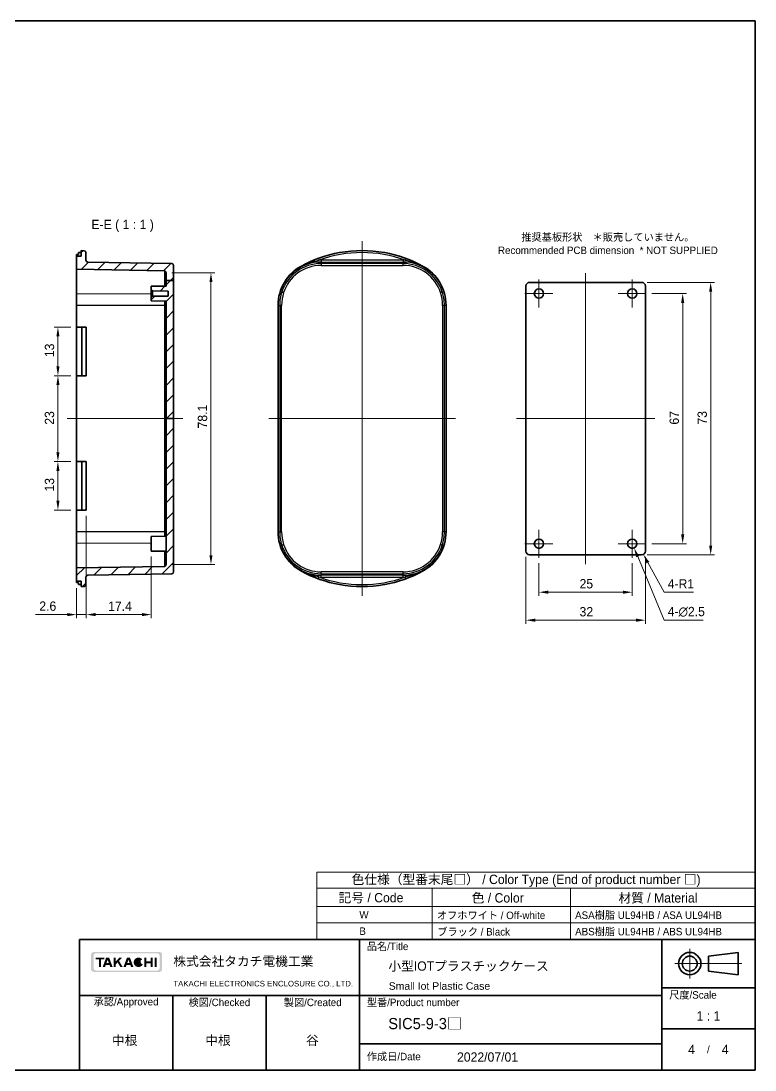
# Model space of a CAD drawing. Header units: millimetres. Extents: x -310 to 1154, y 4 to 285.
# Drawn here: x 957.3 to 1154, y 4.5 to 285.5 of the extents above; entities that cross this region are included whole.
import ezdxf

# ---------------------------------------------------------------- set-up
doc = ezdxf.new("R2010")
doc.units = ezdxf.units.MM
doc.layers.get('Defpoints').update_dxf_attribs({"lineweight": 25})
for name, color, linetype, lineweight in [('Border (ISO)', 7, 'Continuous', 35), ('Dimension (ISO)', 7, 'Continuous', 18), ('Symbol (ISO)', 7, 'Continuous', 18), ('Title (ISO)', 7, 'Continuous', 35), ('Visible (ISO)', 7, 'Continuous', 35), ('Visible Narrow (ISO)', 7, 'Continuous', 25)]:
    doc.layers.add(name, color=color, linetype=linetype, lineweight=lineweight)
for name, color, linetype, lineweight, true_color in [('Center Mark (ISO)', 7, 'Continuous', 18, 0x80ffff), ('Centerline (ISO)', 7, 'Continuous', 18, 0x80ffff), ('Hatch (ISO)', 1, 'Continuous', 18, 0xff0000)]:
    doc.layers.add(name, color=color, linetype=linetype, lineweight=lineweight, true_color=true_color)
doc.styles.add('Note Text (TK)', font='')
doc.styles.add('Note Text (TK2)', font='')
doc.styles.add('文字スタイル40', font='')
doc.styles.add('文字スタイル67', font='arial.ttf')
doc.styles.get('Note Text (TK)').set_extended_font_data('MS PGothic')
doc.styles.get('Note Text (TK2)').set_extended_font_data('MS PGothic')
doc.styles.get('文字スタイル40').set_extended_font_data('MS PGothic')
doc.dimstyles.new('Default - Method 1b (TK)', dxfattribs={"dimtxt": 2.5, "dimasz": 2.5, "dimexe": 1, "dimexo": 1.5, "dimgap": 1, "dimtad": 1, "dimtoh": 1, "dimrnd": 1e-08, "dimdsep": 46, "dimtxsty": 'Note Text (TK)', "dimcen": 0.09, "dimdle": 5, "dimclrd": 100, "dimclre": 100, "dimclrt": 7, "dimadec": 1, "dimazin": 1, "dimtfac": 1, "dimtmove": 0, "dimatfit": 3, "dimfxl": 0, "dimtolj": 1, "dimlwd": -1, "dimlwe": -1, "dimarcsym": 0})

# ---------------------------------------------------------------- blocks, each defined once
blk = doc.blocks.new('図面枠 tk図枠')
at = {"layer": 'Border (ISO)'}
for p, q in [((14.5, 289), (405.5, 289)), ((405.5, 289), (405.5, 8)), ((14.5, 8), (405.5, 8))]:
    blk.add_line(p, q, dxfattribs=at)
blk = doc.blocks.new('表題欄 tk表題欄')
at = {"layer": 'Hatch (ISO)'}
h = blk.add_hatch(color=256, dxfattribs=at)
edge = h.paths.add_edge_path(flags=0)
edge.add_arc((95.58, 236.3), 0.596, 270, 360)
edge.add_line((96.17, 236.3), (96.17, 239.71))
edge.add_arc((95.58, 239.71), 0.596, 0, 90)
edge.add_line((95.58, 240.31), (79.14, 240.31))
edge.add_arc((79.14, 239.71), 0.596, 90, 180)
edge.add_line((78.54, 239.71), (78.54, 236.3))
edge.add_arc((79.14, 236.3), 0.596, 180, 270)
edge.add_line((79.14, 235.7), (95.58, 235.7))
edge = h.paths.add_edge_path()
edge.add_line((77.84, 239.96), (77.84, 236.05))
edge.add_arc((78.54, 236.05), 0.702, 180, 270)
edge.add_line((78.54, 235.35), (96.17, 235.35))
edge.add_arc((96.17, 236.05), 0.702, 270, 360)
edge.add_line((96.87, 236.05), (96.87, 239.96))
edge.add_arc((96.17, 239.96), 0.702, 0, 90)
edge.add_line((96.17, 240.66), (78.54, 240.66))
edge.add_arc((78.54, 239.96), 0.702, 90, 180)
for points in [[(79.07, 239.15), (79.07, 238.66), (79.92, 238.66), (79.92, 236.66), (80.51, 236.66), (80.51, 238.66), (81.36, 238.66), (81.36, 239.15)], [(85.68, 236.66), (84.94, 237.89), (84.42, 237.32), (84.42, 236.66), (83.9, 236.66), (83.9, 239.15), (84.42, 239.15), (84.42, 238.1), (85.39, 239.15), (86.11, 239.15), (85.32, 238.3), (86.3, 236.66)], [(92.09, 239.15), (92.09, 236.66), (92.61, 236.66), (92.61, 237.66), (93.77, 237.66), (93.77, 236.66), (94.29, 236.66), (94.29, 239.15), (93.77, 239.15), (93.77, 238.15), (92.61, 238.15), (92.61, 239.15)], [(94.84, 239.15), (94.84, 236.66), (95.36, 236.66), (95.36, 239.15)]]:
    blk.add_hatch(color=256, dxfattribs=at).paths.add_polyline_path(points)
h = blk.add_hatch(color=256, dxfattribs=at)
h.paths.add_polyline_path([(82.59, 237.71), (81.95, 237.71), (82.27, 238.58)], flags=0)
h.paths.add_polyline_path([(82.78, 237.2), (81.76, 237.2), (81.57, 236.66), (80.95, 236.66), (81.86, 239.15), (82.68, 239.15), (83.59, 236.66), (82.98, 236.66)])
h = blk.add_hatch(color=256, dxfattribs=at)
h.paths.add_polyline_path([(87.53, 237.71), (88.16, 237.71), (87.85, 238.58)], flags=0)
h.paths.add_polyline_path([(87.14, 236.66), (87.34, 237.2), (88.35, 237.2), (88.55, 236.66), (89.17, 236.66), (88.25, 239.15), (87.44, 239.15), (86.52, 236.66)])
h = blk.add_hatch(color=256, dxfattribs=at)
edge = h.paths.add_edge_path()
edge.add_arc((90.52, 237.9), 1.27, 38.5505, 336.582)
edge.add_line((91.69, 237.4), (91.17, 237.62))
edge.add_ellipse((90.52, 237.9), major_axis=(0, -0.8), ratio=0.867347, start_angle=124.651, end_angle=429.4109, ccw=False)
edge.add_line((91.09, 238.36), (91.52, 238.7))
at = {"layer": 'Title (ISO)'}
for p, q in [((74.71, 244.05), (255.71, 244.05)), ((74.71, 209.05), (74.71, 244.05)), ((149.71, 244.05), (149.71, 209.05)), ((230.71, 244.05), (230.71, 209.05)), ((255.71, 244.05), (255.71, 209.05)), ((243.21, 239.55), (251.21, 240.55)), ((243.21, 239.55), (243.21, 235.55)), ((251.21, 234.55), (251.21, 240.55)), ((243.21, 235.55), (251.21, 234.55)), ((230.71, 231.05), (255.71, 231.05)), ((74.71, 229.05), (230.71, 229.05)), ((99.71, 229.05), (99.71, 209.05)), ((124.71, 229.05), (124.71, 209.05)), ((230.71, 220.05), (255.71, 220.05)), ((149.71, 216.05), (230.71, 216.05)), ((255.71, 209.05), (74.71, 209.05))]:
    blk.add_line(p, q, dxfattribs=at)
at = {"layer": 'Title (ISO)', "color": 4, "linetype": 'Continuous', "lineweight": 18, "true_color": 0x00ffff}
for p, q in [((238.21, 241.55), (238.21, 233.55)), ((252.21, 237.55), (234.21, 237.55))]:
    blk.add_line(p, q, dxfattribs=at)
at = {"layer": 'Title (ISO)'}
for radius in [3, 2]:
    blk.add_circle((238.21, 237.55), radius, dxfattribs=at)
at = {"layer": 'Title (ISO)', "color": 1, "true_color": 0xff0000, "char_height": 2, "line_spacing_factor": 1.5, "style": 'Note Text (TK)'}
for s, insert, attachment_point in [('\\fＭＳ Ｐゴシック|b0|i0;\\H2.0000;品名/Title', (151.71, 242.05), 4), ('\\fＭＳ Ｐゴシック|b0|i0;\\H2.0000;尺度/Scale', (232.71, 229.05), 4), ('\\fＭＳ Ｐゴシック|b0|i0;\\H2.0000;承認/Approved', (87.21, 227.05), 5), ('\\fＭＳ Ｐゴシック|b0|i0;\\H2.0000;検図/Checked', (112.21, 227.05), 5), ('\\fＭＳ Ｐゴシック|b0|i0;\\H2.0000;製図/Created', (137.21, 227.05), 5), ('\\fＭＳ Ｐゴシック|b0|i0;\\H2.0000;型番/Product number', (151.71, 227.05), 4), ('\\fＭＳ Ｐゴシック|b0|i0;\\H2.0000;作成日/Date', (151.71, 212.55), 4)]:
    blk.add_mtext(s, dxfattribs=dict(at, insert=insert, attachment_point=attachment_point))
at = {"layer": 'Title (ISO)', "color": 7, "line_spacing_factor": 1.5, "style": 'Note Text (TK)'}
for s, insert, char_height, attachment_point in [('株式会社タカチ電機工業', (99.87, 238.05), 2.5, 4), ('\\fArial|b0|i0;\\H1.4986;TAKACHI ELECTRONICS ENCLOSURE CO., LTD.', (99.87, 232.05), 1.4986, 4), ('\\fＭＳ Ｐゴシック|b0|i0;\\H2.0000;/', (243.21, 214.55), 2, 5)]:
    blk.add_mtext(s, dxfattribs=dict(at, insert=insert, char_height=char_height, attachment_point=attachment_point))
at = {"layer": 'Title (ISO)', "color": 7}
for tag, p, height, style in [('<品名>_001', (157.48, 235.65), 2.5, 'Note Text (TK)'), ('<Title>_001', (157.58, 230.55), 2, '文字スタイル67'), ('<尺度>_001', (240.06, 222.31), 2.5, 'Note Text (TK)'), ('<型番>_001', (157.45, 219.99), 3, '文字スタイル40'), ('<承認>_001', (83.43, 215.75), 2.5, 'Note Text (TK)'), ('<検図>_001', (108.43, 215.75), 2.5, 'Note Text (TK)'), ('<製図>_001', (135.42, 215.76), 2.5, 'Note Text (TK)'), ('作成日_001', (175.64, 211.28), 2.5, 'Note Text (TK)'), ('<ページ_No.>_001', (237.8, 213.3), 2.5, 'Note Text (TK)'), ('<総ページ数>_001', (246.79, 213.3), 2.5, 'Note Text (TK)')]:
    blk.add_attdef(tag, p, '', height=height, dxfattribs=dict(at, style=style))
blk = doc.blocks.new('テーブル4')
at = {"layer": 'Symbol (ISO)'}
for p, q in [((288.13, 60.98), (405.5, 60.98)), ((288.13, 60.98), (288.13, 56.7)), ((405.5, 60.98), (405.5, 56.7)), ((288.13, 56.7), (405.5, 56.7)), ((288.13, 56.7), (288.13, 51.8)), ((319, 56.7), (319, 51.8)), ((356.07, 56.7), (356.07, 51.8)), ((405.5, 56.7), (405.5, 51.8)), ((288.13, 51.8), (405.5, 51.8)), ((288.13, 51.8), (288.13, 43)), ((319, 51.8), (319, 43)), ((356.07, 51.8), (356.07, 43)), ((405.5, 51.8), (405.5, 43)), ((288.13, 47.4), (405.5, 47.4)), ((288.13, 43), (405.5, 43))]:
    blk.add_line(p, q, dxfattribs=at)
at = {"layer": 'Symbol (ISO)', "color": 7, "attachment_point": 7}
for s, insert, char_height, style in [('色仕様（型番末尾□） / Color Type (End of product number □)', (297.42, 57.06), 2.5, 'Note Text (TK)'), ('記号 / Code', (293.93, 52.63), 2.5, 'Note Text (TK)'), ('色 / Color', (329.59, 52.63), 2.5, 'Note Text (TK)'), ('材質 / Material', (368.9, 52.58), 2.5, 'Note Text (TK)'), ('              W', (289.33, 48.59), 2, 'Note Text (TK2)'), ('ASA樹脂 UL94HB / ASA UL94HB', (357.31, 48.25), 2, 'Note Text (TK2)'), ('オフホワイト / Off-white', (320.28, 48.33), 2, 'Note Text (TK2)'), ('              B', (289.33, 44.2), 2, 'Note Text (TK2)'), ('ブラック / Black', (320.37, 43.81), 2, 'Note Text (TK2)'), ('ABS樹脂 UL94HB / ABS UL94HB', (357.31, 43.85), 2, 'Note Text (TK2)')]:
    blk.add_mtext(s, dxfattribs=dict(at, insert=insert, char_height=char_height, style=style))
blk = doc.blocks.new('*D49')
at = {"layer": 'Defpoints', "color": 0, "transparency": 16777216}
for p in [(996.24, 218.03), (996.24, 139.87), (1008.24, 139.87)]:
    blk.add_point(p, dxfattribs=at)
at = {"layer": 'Dimension (ISO)', "color": 100, "transparency": 16777216}
for p, q in [((997.74, 218.03), (1009.24, 218.03)), ((1008.24, 215.53), (1008.24, 142.37)), ((997.74, 139.87), (1009.24, 139.87))]:
    blk.add_line(p, q, dxfattribs=at)
for points in [[(1007.83, 215.53), (1008.66, 215.53), (1008.24, 218.03)], [(1007.83, 142.37), (1008.66, 142.37), (1008.24, 139.87)]]:
    blk.add_solid(points, dxfattribs=at)
at = {"layer": 'Dimension (ISO)', "color": 7, "transparency": 16777216, "insert": (1005.99, 176.31), "char_height": 2.5, "attachment_point": 4, "rotation": 90, "style": 'Note Text (TK)'}
blk.add_mtext('\\A1;78.1', dxfattribs=at)
blk = doc.blocks.new('*D50')
at = {"layer": 'Defpoints', "color": 0, "transparency": 16777216}
for p in [(974.84, 154.45), (992.24, 143.48), (974.84, 126.45)]:
    blk.add_point(p, dxfattribs=at)
at = {"layer": 'Dimension (ISO)', "color": 100, "transparency": 16777216}
for p, q in [((974.84, 152.95), (974.84, 125.45)), ((992.24, 141.98), (992.24, 125.45)), ((989.74, 126.45), (977.34, 126.45))]:
    blk.add_line(p, q, dxfattribs=at)
for points in [[(977.34, 126.87), (977.34, 126.03), (974.84, 126.45)], [(989.74, 126.87), (989.74, 126.03), (992.24, 126.45)]]:
    blk.add_solid(points, dxfattribs=at)
at = {"layer": 'Dimension (ISO)', "color": 7, "transparency": 16777216, "insert": (980.69, 128.7), "char_height": 2.5, "attachment_point": 4, "style": 'Note Text (TK)'}
blk.add_mtext('\\A1;17.4', dxfattribs=at)
blk = doc.blocks.new('*D51')
at = {"layer": 'Defpoints', "color": 0, "transparency": 16777216}
for p in [(974.84, 154.45), (972.24, 135.01), (972.24, 126.45)]:
    blk.add_point(p, dxfattribs=at)
at = {"layer": 'Dimension (ISO)', "color": 100, "transparency": 16777216}
for p, q in [((974.84, 152.95), (974.84, 125.45)), ((972.24, 133.51), (972.24, 125.45)), ((969.74, 126.45), (961.25, 126.45)), ((974.84, 126.45), (972.24, 126.45)), ((977.34, 126.45), (979.84, 126.45))]:
    blk.add_line(p, q, dxfattribs=at)
for points in [[(969.74, 126.87), (969.74, 126.03), (972.24, 126.45)], [(977.34, 126.87), (977.34, 126.03), (974.84, 126.45)]]:
    blk.add_solid(points, dxfattribs=at)
at = {"layer": 'Dimension (ISO)', "color": 7, "transparency": 16777216, "insert": (962.25, 128.7), "char_height": 2.5, "attachment_point": 4, "style": 'Note Text (TK)'}
blk.add_mtext('\\A1;2.6', dxfattribs=at)
blk = doc.blocks.new('*D52')
at = {"layer": 'Defpoints', "color": 0, "transparency": 16777216}
for p in [(972.24, 190.45), (967.24, 167.45), (972.24, 167.45)]:
    blk.add_point(p, dxfattribs=at)
at = {"layer": 'Dimension (ISO)', "color": 100, "transparency": 16777216}
for p, q in [((970.74, 190.45), (966.24, 190.45)), ((967.24, 187.95), (967.24, 169.95)), ((970.74, 167.45), (966.24, 167.45))]:
    blk.add_line(p, q, dxfattribs=at)
for points in [[(966.83, 187.95), (967.66, 187.95), (967.24, 190.45)], [(966.83, 169.95), (967.66, 169.95), (967.24, 167.45)]]:
    blk.add_solid(points, dxfattribs=at)
at = {"layer": 'Dimension (ISO)', "color": 7, "transparency": 16777216, "insert": (964.99, 177.31), "char_height": 2.5, "attachment_point": 4, "rotation": 90, "style": 'Note Text (TK)'}
blk.add_mtext('\\A1;23', dxfattribs=at)
blk = doc.blocks.new('*D53')
at = {"layer": 'Defpoints', "color": 0, "transparency": 16777216}
for p in [(967.24, 167.45), (972.24, 167.45), (972.24, 154.45)]:
    blk.add_point(p, dxfattribs=at)
at = {"layer": 'Dimension (ISO)', "color": 100, "transparency": 16777216}
for p, q in [((970.74, 167.45), (966.24, 167.45)), ((967.24, 156.95), (967.24, 164.95)), ((970.74, 154.45), (966.24, 154.45))]:
    blk.add_line(p, q, dxfattribs=at)
for points in [[(966.83, 164.95), (967.66, 164.95), (967.24, 167.45)], [(966.83, 156.95), (967.66, 156.95), (967.24, 154.45)]]:
    blk.add_solid(points, dxfattribs=at)
at = {"layer": 'Dimension (ISO)', "color": 7, "transparency": 16777216, "insert": (964.99, 159.41), "char_height": 2.5, "attachment_point": 4, "rotation": 90, "style": 'Note Text (TK)'}
blk.add_mtext('\\A1;13', dxfattribs=at)
blk = doc.blocks.new('*D54')
at = {"layer": 'Defpoints', "color": 0, "transparency": 16777216}
for p in [(967.24, 203.45), (972.24, 203.45), (972.24, 190.45)]:
    blk.add_point(p, dxfattribs=at)
at = {"layer": 'Dimension (ISO)', "color": 100, "transparency": 16777216}
for p, q in [((970.74, 203.45), (966.24, 203.45)), ((967.24, 192.95), (967.24, 200.95)), ((970.74, 190.45), (966.24, 190.45))]:
    blk.add_line(p, q, dxfattribs=at)
for points in [[(966.83, 200.95), (967.66, 200.95), (967.24, 203.45)], [(966.83, 192.95), (967.66, 192.95), (967.24, 190.45)]]:
    blk.add_solid(points, dxfattribs=at)
at = {"layer": 'Dimension (ISO)', "color": 7, "transparency": 16777216, "insert": (964.99, 195.41), "char_height": 2.5, "attachment_point": 4, "rotation": 90, "style": 'Note Text (TK)'}
blk.add_mtext('\\A1;13', dxfattribs=at)
blk = doc.blocks.new('*D55')
at = {"layer": 'Defpoints', "color": 0, "transparency": 16777216}
for p in [(1124.87, 212.45), (1124.87, 145.45), (1134.62, 145.45)]:
    blk.add_point(p, dxfattribs=at)
at = {"layer": 'Dimension (ISO)', "color": 100, "transparency": 16777216}
for p, q in [((1126.37, 212.45), (1135.62, 212.45)), ((1134.62, 209.95), (1134.62, 147.95)), ((1126.37, 145.45), (1135.62, 145.45))]:
    blk.add_line(p, q, dxfattribs=at)
for points in [[(1134.2, 209.95), (1135.04, 209.95), (1134.62, 212.45)], [(1134.2, 147.95), (1135.04, 147.95), (1134.62, 145.45)]]:
    blk.add_solid(points, dxfattribs=at)
at = {"layer": 'Dimension (ISO)', "color": 7, "transparency": 16777216, "insert": (1132.37, 177.34), "char_height": 2.5, "attachment_point": 4, "rotation": 90, "style": 'Note Text (TK)'}
blk.add_mtext('\\A1;67', dxfattribs=at)
blk = doc.blocks.new('*D56')
at = {"layer": 'Defpoints', "color": 0, "transparency": 16777216}
for p in [(1123.62, 215.45), (1123.62, 142.45), (1142.12, 142.45)]:
    blk.add_point(p, dxfattribs=at)
at = {"layer": 'Dimension (ISO)', "color": 100, "transparency": 16777216}
for p, q in [((1125.12, 215.45), (1143.12, 215.45)), ((1142.12, 212.95), (1142.12, 144.95)), ((1125.12, 142.45), (1143.12, 142.45))]:
    blk.add_line(p, q, dxfattribs=at)
for points in [[(1141.7, 212.95), (1142.54, 212.95), (1142.12, 215.45)], [(1141.7, 144.95), (1142.54, 144.95), (1142.12, 142.45)]]:
    blk.add_solid(points, dxfattribs=at)
at = {"layer": 'Dimension (ISO)', "color": 7, "transparency": 16777216, "insert": (1139.87, 177.34), "char_height": 2.5, "attachment_point": 4, "rotation": 90, "style": 'Note Text (TK)'}
blk.add_mtext('\\A1;73', dxfattribs=at)
blk = doc.blocks.new('*D57')
at = {"layer": 'Defpoints', "color": 0, "transparency": 16777216}
for p in [(1096.12, 141.7), (1121.12, 141.7), (1096.12, 132.45)]:
    blk.add_point(p, dxfattribs=at)
at = {"layer": 'Dimension (ISO)', "color": 100, "transparency": 16777216}
for p, q in [((1096.12, 140.2), (1096.12, 131.45)), ((1121.12, 140.2), (1121.12, 131.45)), ((1118.62, 132.45), (1098.62, 132.45))]:
    blk.add_line(p, q, dxfattribs=at)
for points in [[(1098.62, 132.87), (1098.62, 132.03), (1096.12, 132.45)], [(1118.62, 132.87), (1118.62, 132.03), (1121.12, 132.45)]]:
    blk.add_solid(points, dxfattribs=at)
at = {"layer": 'Dimension (ISO)', "color": 7, "transparency": 16777216, "insert": (1106.99, 134.7), "char_height": 2.5, "attachment_point": 4, "style": 'Note Text (TK)'}
blk.add_mtext('\\A1;25', dxfattribs=at)
blk = doc.blocks.new('*D58')
at = {"layer": 'Defpoints', "color": 0, "transparency": 16777216}
for p in [(1092.62, 143.45), (1124.62, 143.45), (1092.62, 124.95)]:
    blk.add_point(p, dxfattribs=at)
at = {"layer": 'Dimension (ISO)', "color": 100, "transparency": 16777216}
for p, q in [((1092.62, 141.95), (1092.62, 123.95)), ((1124.62, 141.95), (1124.62, 123.95)), ((1122.12, 124.95), (1095.12, 124.95))]:
    blk.add_line(p, q, dxfattribs=at)
for points in [[(1095.12, 125.37), (1095.12, 124.53), (1092.62, 124.95)], [(1122.12, 125.37), (1122.12, 124.53), (1124.62, 124.95)]]:
    blk.add_solid(points, dxfattribs=at)
at = {"layer": 'Dimension (ISO)', "color": 7, "transparency": 16777216, "insert": (1106.99, 127.2), "char_height": 2.5, "attachment_point": 4, "style": 'Note Text (TK)'}
blk.add_mtext('\\A1;32', dxfattribs=at)
blk = doc.blocks.new('*D59')
at = {"layer": 'Defpoints', "color": 0, "transparency": 16777216}
for p in [(1123.62, 143.45), (1124.1, 142.57)]:
    blk.add_point(p, dxfattribs=at)
at = {"layer": 'Dimension (ISO)', "color": 100, "transparency": 16777216}
for p, q in [((1129.62, 132.45), (1125.3, 140.38)), ((1137.5, 132.45), (1129.62, 132.45))]:
    blk.add_line(p, q, dxfattribs=at)
blk.add_solid([(1125.66, 140.58), (1124.93, 140.18), (1124.1, 142.57)], dxfattribs=at)
at = {"layer": 'Dimension (ISO)', "color": 7, "transparency": 16777216, "insert": (1130.62, 134.69), "char_height": 2.5, "attachment_point": 4, "style": 'Note Text (TK)'}
blk.add_mtext('\\A1;\\fＭＳ Ｐゴシック|b0|i0;\\H2.4873;4-R1', dxfattribs=at)
blk = doc.blocks.new('*D60')
at = {"layer": 'Defpoints', "color": 0, "transparency": 16777216}
for p in [(1120.64, 146.6), (1121.6, 144.29)]:
    blk.add_point(p, dxfattribs=at)
at = {"layer": 'Dimension (ISO)', "color": 100, "transparency": 16777216}
for p, q in [((1121.03, 145.45), (1121.21, 145.45)), ((1121.12, 145.36), (1121.12, 145.54)), ((1129.62, 124.95), (1122.56, 141.98)), ((1140.09, 124.95), (1129.62, 124.95))]:
    blk.add_line(p, q, dxfattribs=at)
blk.add_solid([(1122.94, 142.14), (1122.17, 141.82), (1121.6, 144.29)], dxfattribs=at)
at = {"layer": 'Dimension (ISO)', "color": 7, "transparency": 16777216, "insert": (1130.62, 127.19), "char_height": 2.5, "attachment_point": 4, "style": 'Note Text (TK)'}
blk.add_mtext('\\A1;\\fＭＳ Ｐゴシック|b0|i0;\\H2.4873;4-∅2.5', dxfattribs=at)

msp = doc.modelspace()

# ---------------------------------------------------------------- hatches: boundary and pattern name
at = {"layer": 'Hatch (ISO)'}
h = msp.add_hatch(dxfattribs=at)
h.set_pattern_fill('ANSI31', color=256, style=0)
h.set_pattern_definition([(45, (-309.6677, 4.4594), (-2.245064, 2.245064), [])])
edge = h.paths.add_edge_path()
edge.add_line((996.2437, 215.9844), (998.2437, 215.9844))
edge.add_line((998.2437, 215.9844), (998.2437, 219.992))
edge.add_ellipse((997.7437, 219.992), major_axis=(0.5, 0), ratio=1, start_angle=0, end_angle=89)
edge.add_line((997.7524, 220.4919), (975.2349, 220.8849))
edge.add_ellipse((975.2437, 221.3849), major_axis=(-0.0087, -0.4999), ratio=1, start_angle=271, end_angle=360, ccw=False)
edge.add_line((974.7437, 221.3849), (974.7437, 223.4222))
edge.add_ellipse((974.2437, 223.4222), major_axis=(0.5, 0), ratio=1, start_angle=0, end_angle=89)
edge.add_line((974.2524, 223.9221), (973.4937, 223.9353))
edge.add_line((973.4937, 223.9353), (973.4937, 222.4484))
edge.add_line((973.4937, 222.4484), (972.2437, 222.4484))
edge.add_line((972.2437, 222.4484), (972.2437, 218.9372))
edge.add_line((972.2437, 218.9372), (995.7524, 218.5268))
edge.add_ellipse((995.7437, 218.0269), major_axis=(0.0087, 0.4999), ratio=1, start_angle=271, end_angle=360, ccw=False)
edge.add_line((996.2437, 218.0269), (996.2437, 215.9844))
h.paths.add_polyline_path([(996.2437, 178.9484), (998.2437, 178.9484), (998.2437, 215.9844), (996.2437, 215.9844), (996.2437, 214.4484), (992.2437, 214.4135), (992.2437, 213.4484), (992.5437, 213.1458), (996.7437, 213.1091), (996.7437, 211.7877), (992.5437, 211.751), (992.2437, 211.4484), (992.2437, 210.4833), (996.2437, 210.4484)])
edge = h.paths.add_edge_path()
edge.add_line((996.2437, 178.9484), (996.2437, 139.8699))
edge.add_ellipse((995.7437, 139.8699), major_axis=(0.5, 0), ratio=1, start_angle=271, end_angle=360, ccw=False)
edge.add_line((995.7524, 139.37), (972.2437, 138.9597))
edge.add_line((972.2437, 138.9597), (972.2437, 135.4484))
edge.add_line((972.2437, 135.4484), (973.4937, 135.4484))
edge.add_line((973.4937, 135.4484), (973.4937, 133.9615))
edge.add_line((973.4937, 133.9615), (974.2524, 133.9748))
edge.add_ellipse((974.2437, 134.4747), major_axis=(0.0087, -0.4999), ratio=1, start_angle=0, end_angle=89)
edge.add_line((974.7437, 134.4747), (974.7437, 136.512))
edge.add_ellipse((975.2437, 136.512), major_axis=(-0.5, 0), ratio=1, start_angle=271, end_angle=360, ccw=False)
edge.add_line((975.2349, 137.0119), (997.7524, 137.4049))
edge.add_ellipse((997.7437, 137.9049), major_axis=(0.0087, -0.4999), ratio=1, start_angle=0, end_angle=89)
edge.add_line((998.2437, 137.9049), (998.2437, 178.9484))
edge.add_line((998.2437, 178.9484), (996.2437, 178.9484))

# ---------------------------------------------------------------- linework, layer by layer
at = {"layer": 'Center Mark (ISO)', "linetype": 'Continuous'}
for p, q in [((1096.1194, 216.1984), (1096.1194, 208.6984)), ((1121.1194, 216.1984), (1121.1194, 208.6984)), ((1099.8694, 212.4484), (1092.3694, 212.4484)), ((1124.8694, 212.4484), (1117.3694, 212.4484)), ((1096.1194, 149.1984), (1096.1194, 141.6984)), ((1121.1194, 149.1984), (1121.1194, 141.6984)), ((1099.8694, 145.4484), (1092.3694, 145.4484)), ((1124.8694, 145.4484), (1117.3694, 145.4484))]:
    msp.add_line(p, q, dxfattribs=at)
at = {"layer": 'Centerline (ISO)', "linetype": 'Continuous'}
for p, q in [((1048.7169, 226.4484), (1048.7169, 131.4484)), ((1108.6194, 217.9484), (1108.6194, 139.9484)), ((969.7437, 178.9484), (1000.7437, 178.9484)), ((1023.7169, 178.9484), (1073.7169, 178.9484)), ((1090.1194, 178.9484), (1127.1194, 178.9484))]:
    msp.add_line(p, q, dxfattribs=at)
at = {"layer": 'Visible (ISO)'}
for p, q in [((972.2437, 222.4484), (972.2437, 222.8866)), ((973.4937, 222.4484), (972.2437, 222.4484)), ((972.2437, 222.4484), (972.2437, 218.9372)), ((972.7437, 222.8947), (972.7437, 223.403)), ((974.2524, 223.9221), (973.4937, 223.9353)), ((973.4937, 223.9353), (973.4937, 222.4484)), ((974.7437, 221.3849), (974.7437, 223.4222)), ((997.7524, 220.4919), (975.2349, 220.8849)), ((998.2437, 215.9844), (998.2437, 219.992)), ((972.2437, 218.9372), (995.7524, 218.5268)), ((972.2437, 212.3794), (972.2437, 218.9372)), ((996.2437, 218.0269), (996.2437, 215.9844)), ((996.2437, 214.4484), (992.2437, 214.4135)), ((992.2437, 214.4135), (992.2437, 213.4484)), ((996.2437, 215.9844), (998.2437, 215.9844)), ((996.2437, 215.9844), (996.2437, 214.4484)), ((998.2437, 178.9484), (998.2437, 215.9844)), ((1092.6194, 214.4484), (1092.6194, 143.4484)), ((1123.6194, 215.4484), (1093.6194, 215.4484)), ((1124.6194, 143.4484), (1124.6194, 214.4484)), ((972.2437, 209.281), (972.2437, 212.3794)), ((992.2437, 213.4484), (992.5437, 213.1458)), ((992.2437, 213.4484), (992.2437, 211.4484)), ((992.5437, 211.751), (992.2437, 211.4484)), ((992.2437, 211.4484), (992.2437, 210.4833)), ((992.5437, 213.1458), (996.7437, 213.1091)), ((992.5437, 211.751), (992.5437, 213.1458)), ((996.7437, 211.7877), (992.5437, 211.751)), ((996.7437, 213.1091), (996.7437, 211.7877)), ((972.2437, 203.4484), (972.2437, 209.281)), ((992.2437, 210.4833), (996.2437, 210.4484)), ((996.2437, 210.4484), (996.2437, 178.9484)), ((1026.2169, 209.281), (1026.2169, 148.6158)), ((1071.2169, 148.6158), (1071.2169, 209.281)), ((972.2437, 190.4484), (972.2437, 203.4484)), ((972.2437, 203.4484), (973.6485, 203.4484)), ((973.6485, 203.4484), (974.8412, 203.4484)), ((973.6485, 203.4484), (973.6485, 190.4484)), ((974.8412, 203.4484), (974.8412, 190.4484)), ((972.2437, 167.4484), (972.2437, 190.4484)), ((973.6485, 190.4484), (972.2437, 190.4484)), ((974.8412, 190.4484), (973.6485, 190.4484)), ((996.2437, 178.9484), (996.2437, 139.8699)), ((996.2437, 178.9484), (998.2437, 178.9484)), ((998.2437, 137.9049), (998.2437, 178.9484)), ((972.2437, 154.4484), (972.2437, 167.4484)), ((972.2437, 167.4484), (973.6485, 167.4484)), ((973.6485, 167.4484), (974.8412, 167.4484)), ((973.6485, 167.4484), (973.6485, 154.4484)), ((974.8412, 167.4484), (974.8412, 154.4484)), ((972.2437, 148.6158), (972.2437, 154.4484)), ((973.6485, 154.4484), (972.2437, 154.4484)), ((974.8412, 154.4484), (973.6485, 154.4484)), ((972.2437, 145.5174), (972.2437, 148.6158)), ((992.2437, 147.4135), (996.2437, 147.4484)), ((992.2437, 143.4833), (992.2437, 147.4135)), ((972.2437, 138.9597), (972.2437, 145.5174)), ((992.2437, 143.4833), (996.2437, 143.4484)), ((1093.6194, 142.4484), (1123.6194, 142.4484)), ((995.7524, 139.37), (972.2437, 138.9597)), ((972.2437, 138.9597), (972.2437, 135.4484)), ((972.2437, 135.4484), (973.4937, 135.4484)), ((972.2437, 135.0102), (972.2437, 135.4484)), ((972.7437, 134.4938), (972.7437, 135.0021)), ((973.4937, 135.4484), (973.4937, 133.9615)), ((974.7437, 134.4747), (974.7437, 136.512)), ((975.2349, 137.0119), (997.7524, 137.4049)), ((973.4937, 133.9615), (974.2524, 133.9748))]:
    msp.add_line(p, q, dxfattribs=at)
for centre in [(1096.1194, 212.4484), (1121.1194, 212.4484), (1096.1194, 145.4484), (1121.1194, 145.4484)]:
    msp.add_circle(centre, 1.25, dxfattribs=at)
for centre, radius, start, end in [((974.2437, 223.4222), 0.5, 0, 89), ((1048.7169, 189.9484), 34, 100.276606, 118.507431), ((1048.7169, 189.9484), 33.9869, 79.831795, 100.168205), ((1048.7169, 189.9484), 34, 61.492569, 79.723394), ((975.2437, 221.3849), 0.5, 180, 269), ((997.7437, 219.992), 0.5, 0, 89), ((1038.2169, 209.281), 12, 118.507431, 180), ((1059.2169, 209.281), 12, 0, 61.492569), ((995.7437, 218.0269), 0.5, 0, 89), ((1093.6194, 214.4484), 1, 90, 180), ((1123.6194, 214.4484), 1, 0, 90), ((1038.2169, 148.6158), 12, 180, 241.492569), ((1059.2169, 148.6158), 12, 298.507431, 0), ((1093.6194, 143.4484), 1, 180, 270), ((1123.6194, 143.4484), 1, 270, 0), ((995.7437, 139.8699), 0.5, 271, 0), ((997.7437, 137.9049), 0.5, 271, 0), ((1048.7169, 167.9484), 34, 241.492569, 259.723394), ((1048.7169, 167.9484), 34, 280.276606, 298.507431), ((975.2437, 136.512), 0.5, 91, 180), ((974.2437, 134.4747), 0.5, 271, 0), ((1048.7169, 167.9484), 33.9869, 259.831795, 280.168205)]:
    msp.add_arc(centre, radius, start, end, dxfattribs=at)
for centre, major_axis, ratio, start_param, end_param in [((1042.074, 189.9484), (-382.9068, 0), 0.08748866, 4.89445637, 4.89578428), ((964.199, 189.9484), (390.3265, 0), 0.08572973, 1.54698162, 1.54890359), ((1041.9038, 189.9484), (-34.1491, 0), 0.97989532, 4.68857427, 4.69049624), ((1055.5301, 189.9484), (-34.1491, 0), 0.97989532, 4.73428172, 4.73620369), ((1042.074, 167.9484), (382.9068, 0), 0.08748866, 4.52899368, 4.53032159), ((964.199, 167.9484), (-390.3265, 0), 0.08572973, 1.59268906, 1.59461103), ((1041.9038, 167.9484), (34.1491, 0), 0.97989532, 4.73428172, 4.73620369), ((1055.5301, 167.9484), (34.1491, 0), 0.97989532, 4.68857427, 4.69049624)]:
    msp.add_ellipse(centre, major_axis=major_axis, ratio=ratio, start_param=start_param, end_param=end_param, dxfattribs=at)
at = {"layer": 'Visible Narrow (ISO)'}
for p, q in [((1032.4897, 219.8261), (1032.5061, 219.7958)), ((1037.0107, 221.8416), (1037.183, 221.3723)), ((1059.7025, 221.3849), (1037.7313, 221.3849)), ((1037.7313, 221.3849), (1037.7313, 220.8849)), ((1037.7313, 220.8849), (1059.7025, 220.8849)), ((1037.7313, 220.4919), (1037.7313, 220.8849)), ((1037.7313, 220.4919), (1037.7313, 219.992)), ((1059.7025, 220.4919), (1037.7313, 220.4919)), ((1037.7313, 219.992), (1059.7025, 219.992)), ((1059.7025, 221.3849), (1059.7025, 220.8849)), ((1059.7025, 220.4919), (1059.7025, 220.8849)), ((1059.7025, 219.992), (1059.7025, 220.4919)), ((1060.4232, 221.8416), (1060.2509, 221.3723)), ((1064.9442, 219.8261), (1064.9278, 219.7958)), ((995.7524, 218.5268), (995.7524, 214.4441)), ((992.2437, 212.2713), (972.2437, 212.3794)), ((1026.8478, 212.9824), (1027.2215, 212.8607)), ((1027.2215, 212.8607), (1027.6969, 212.7059)), ((1070.2124, 212.8607), (1069.737, 212.7059)), ((1070.2124, 212.8607), (1070.5861, 212.9824)), ((995.7524, 209.281), (972.2437, 209.281)), ((995.7524, 210.4527), (995.7524, 209.281)), ((995.7524, 209.281), (996.2437, 209.281)), ((995.7524, 209.281), (995.7524, 148.6158)), ((1026.2169, 209.281), (1026.6535, 209.281)), ((1026.6535, 209.281), (1027.1534, 209.281)), ((1026.6535, 209.281), (1026.6535, 148.6158)), ((1027.1534, 148.6158), (1027.1534, 209.281)), ((1070.7804, 209.281), (1070.2805, 209.281)), ((1070.2805, 209.281), (1070.2805, 148.6158)), ((1071.2169, 209.281), (1070.7804, 209.281)), ((1070.7804, 148.6158), (1070.7804, 209.281)), ((995.7524, 148.6158), (972.2437, 148.6158)), ((996.2437, 148.6158), (995.7524, 148.6158)), ((995.7524, 148.6158), (995.7524, 147.4441)), ((1026.2169, 148.6158), (1026.6535, 148.6158)), ((1026.6535, 148.6158), (1027.1534, 148.6158)), ((1070.7804, 148.6158), (1070.2805, 148.6158)), ((1071.2169, 148.6158), (1070.7804, 148.6158)), ((992.2437, 145.6255), (972.2437, 145.5174)), ((995.7524, 143.4527), (995.7524, 139.37)), ((1027.2215, 145.0361), (1026.8478, 144.9145)), ((1027.2215, 145.0361), (1027.6969, 145.1909)), ((1070.2124, 145.0361), (1069.737, 145.1909)), ((1070.5861, 144.9145), (1070.2124, 145.0361)), ((1032.5061, 138.101), (1032.4897, 138.0707)), ((1037.7313, 137.4049), (1037.7313, 137.9049)), ((1059.7025, 137.9049), (1037.7313, 137.9049)), ((1059.7025, 137.4049), (1059.7025, 137.9049)), ((1064.9442, 138.0707), (1064.9278, 138.101)), ((1037.0107, 136.0553), (1037.183, 136.5246)), ((1037.7313, 137.4049), (1059.7025, 137.4049)), ((1037.7313, 137.4049), (1037.7313, 137.0119)), ((1037.7313, 136.512), (1037.7313, 137.0119)), ((1059.7025, 137.0119), (1037.7313, 137.0119)), ((1037.7313, 136.512), (1059.7025, 136.512)), ((1059.7025, 137.4049), (1059.7025, 137.0119)), ((1059.7025, 136.512), (1059.7025, 137.0119)), ((1060.4232, 136.0553), (1060.2509, 136.5246))]:
    msp.add_line(p, q, dxfattribs=at)
for centre, radius, start, end in [((1048.7169, 189.9484), 33.9737, 69.8446, 110.1554), ((1048.7169, 189.9484), 33.4737, 69.8446, 110.1554), ((1037.7313, 209.4391), 11.4458, 90, 161.966859), ((1037.7313, 209.4391), 11.0528, 90, 161.966859), ((1037.7313, 209.4391), 10.5529, 90, 161.966859), ((1037.7313, 209.4391), 11.9457, 90, 92.631028), ((1059.7025, 209.4391), 11.9457, 87.368972, 90), ((1059.7025, 209.4391), 11.4458, 18.033141, 90), ((1059.7025, 209.4391), 11.0528, 18.033141, 90), ((1059.7025, 209.4391), 10.5529, 18.033141, 90), ((1038.2169, 209.281), 11.5635, 161.966859, 180), ((1038.2169, 209.281), 11.0635, 161.966859, 180), ((1059.2169, 209.281), 11.0635, 0, 18.033141), ((1059.2169, 209.281), 11.5635, 0, 18.033141), ((1038.2169, 148.6158), 11.5635, 180, 198.033141), ((1038.2169, 148.6158), 11.0635, 180, 198.033141), ((1059.2169, 148.6158), 11.0635, 341.966859, 0), ((1059.2169, 148.6158), 11.5635, 341.966859, 0), ((1037.7313, 148.4577), 11.4458, 198.033141, 270), ((1037.7313, 148.4577), 11.0528, 198.033141, 270), ((1037.7313, 148.4577), 10.5529, 198.033141, 270), ((1059.7025, 148.4577), 10.5529, 270, 341.966859), ((1059.7025, 148.4577), 11.0528, 270, 341.966859), ((1059.7025, 148.4577), 11.4458, 270, 341.966859), ((1048.7169, 167.9484), 33.9737, 249.8446, 290.1554), ((1048.7169, 167.9484), 33.4737, 249.8446, 290.1554), ((1037.7313, 148.4577), 11.9457, 267.368972, 270), ((1059.7025, 148.4577), 11.9457, 270, 272.631028)]:
    msp.add_arc(centre, radius, start, end, dxfattribs=at)
for centre, major_axis, start_param, end_param in [((1032.7447, 219.3565), (-0.239, 0.4392), 5.71861191, 6.2657089), ((1064.6892, 219.3565), (0.239, 0.4392), 0.01747641, 0.5645734), ((1032.7447, 138.5403), (-0.239, -0.4392), 0.01747641, 0.5645734), ((1064.6892, 138.5403), (0.239, -0.4392), 5.71861191, 6.2657089)]:
    msp.add_ellipse(centre, major_axis=major_axis, ratio=0.05141094, start_param=start_param, end_param=end_param, dxfattribs=at)
for points, knots in [([(1032.5061, 219.7958), (1031.8456, 219.4364), (1031.2135, 219.0109), (1030.0416, 218.0473), (1029.5022, 217.5095), (1029.0221, 216.9313), (1028.5419, 216.353), (1028.1126, 215.724), (1027.3813, 214.3957), (1027.0796, 213.6972), (1026.8478, 212.9824)], [0, 0, 0, 0, 0.216448841, 0.216448841, 0.432897682, 0.432897682, 0.432897682, 0.649346524, 0.649346524, 0.865795365, 0.865795365, 0.865795365, 0.865795365]), ([(1026.8478, 212.9824), (1027.0805, 213.6984), (1027.3848, 214.3976), (1028.1238, 215.7239), (1028.5583, 216.3503), (1029.0438, 216.9239), (1029.5293, 217.4975), (1030.0744, 218.0284), (1031.2561, 218.9737), (1031.8922, 219.3878), (1032.5549, 219.7341)], [-0.865795365, -0.865795365, -0.865795365, -0.865795365, -0.649346524, -0.649346524, -0.432897682, -0.432897682, -0.432897682, -0.216448841, -0.216448841, 0, 0, 0, 0]), ([(1037.0107, 221.8416), (1036.2318, 221.5557), (1035.4662, 221.2406), (1033.9686, 220.5593), (1033.2339, 220.1919), (1032.5061, 219.7958)], [0, 0, 0, 0, 0.24525802, 0.24525802, 0.490516039, 0.490516039, 0.490516039, 0.490516039]), ([(1032.5549, 219.7341), (1033.3057, 220.1265), (1034.0753, 220.4577), (1035.6262, 221.0008), (1036.4099, 221.2135), (1037.183, 221.3723)], [-0.490516039, -0.490516039, -0.490516039, -0.490516039, -0.24525802, -0.24525802, 0, 0, 0, 0]), ([(1060.2509, 221.3723), (1060.9453, 221.2297), (1061.6479, 221.0437), (1063.2015, 220.5245), (1064.0515, 220.1666), (1064.879, 219.7341)], [0, 0, 0, 0, 0.220280196, 0.220280196, 0.49058364, 0.49058364, 0.49058364, 0.49058364]), ([(1064.9278, 219.7958), (1064.1256, 220.2324), (1063.3154, 220.6339), (1061.8115, 221.3045), (1061.1228, 221.5848), (1060.4232, 221.8416)], [-0.49058364, -0.49058364, -0.49058364, -0.49058364, -0.220280196, -0.220280196, 0, 0, 0, 0]), ([(1064.879, 219.7341), (1065.9163, 219.192), (1066.8876, 218.4816), (1069.0263, 216.3472), (1070.0196, 214.7257), (1070.5861, 212.9824)], [-0.860037993, -0.860037993, -0.860037993, -0.860037993, -0.521206644, -0.521206644, 0.005757371, 0.005757371, 0.005757371, 0.005757371]), ([(1070.5861, 212.9824), (1070.0216, 214.7226), (1069.0419, 216.3459), (1066.9249, 218.5066), (1065.9617, 219.2331), (1064.9278, 219.7958)], [-0.005757371, -0.005757371, -0.005757371, -0.005757371, 0.521206644, 0.521206644, 0.860037993, 0.860037993, 0.860037993, 0.860037993]), ([(1032.5549, 138.1628), (1031.5176, 138.7049), (1030.5462, 139.4152), (1028.4076, 141.5496), (1027.4143, 143.1712), (1026.8478, 144.9145)], [-0.860037993, -0.860037993, -0.860037993, -0.860037993, -0.521206644, -0.521206644, 0.005757371, 0.005757371, 0.005757371, 0.005757371]), ([(1026.8478, 144.9145), (1027.4122, 143.1743), (1028.392, 141.5509), (1030.5089, 139.3902), (1031.4722, 138.6637), (1032.5061, 138.101)], [-0.005757371, -0.005757371, -0.005757371, -0.005757371, 0.521206644, 0.521206644, 0.860037993, 0.860037993, 0.860037993, 0.860037993]), ([(1070.5861, 144.9145), (1070.3534, 144.1984), (1070.0491, 143.4992), (1069.31, 142.1729), (1068.8756, 141.5465), (1068.3901, 140.9729), (1067.9046, 140.3993), (1067.3595, 139.8684), (1066.1778, 138.9231), (1065.5417, 138.5091), (1064.879, 138.1628)], [-0.865795365, -0.865795365, -0.865795365, -0.865795365, -0.649346524, -0.649346524, -0.432897682, -0.432897682, -0.432897682, -0.216448841, -0.216448841, 0, 0, 0, 0]), ([(1064.9278, 138.101), (1065.5882, 138.4605), (1066.2203, 138.8859), (1067.3922, 139.8495), (1067.9317, 140.3873), (1068.4118, 140.9656), (1068.892, 141.5439), (1069.3213, 142.1728), (1070.0526, 143.5011), (1070.3543, 144.1997), (1070.5861, 144.9145)], [0, 0, 0, 0, 0.216448841, 0.216448841, 0.432897682, 0.432897682, 0.432897682, 0.649346524, 0.649346524, 0.865795365, 0.865795365, 0.865795365, 0.865795365]), ([(1032.5061, 138.101), (1033.3083, 137.6644), (1034.1185, 137.2629), (1035.6224, 136.5923), (1036.3111, 136.312), (1037.0107, 136.0553)], [-0.49058364, -0.49058364, -0.49058364, -0.49058364, -0.220280196, -0.220280196, 0, 0, 0, 0]), ([(1037.183, 136.5246), (1036.4886, 136.6671), (1035.7859, 136.8531), (1034.2324, 137.3724), (1033.3824, 137.7303), (1032.5549, 138.1628)], [0, 0, 0, 0, 0.220280196, 0.220280196, 0.49058364, 0.49058364, 0.49058364, 0.49058364]), ([(1064.879, 138.1628), (1064.1282, 137.7704), (1063.3585, 137.4392), (1061.8077, 136.896), (1061.024, 136.6833), (1060.2509, 136.5246)], [-0.490516039, -0.490516039, -0.490516039, -0.490516039, -0.24525802, -0.24525802, 0, 0, 0, 0]), ([(1060.4232, 136.0553), (1061.2021, 136.3412), (1061.9676, 136.6562), (1063.4653, 137.3376), (1064.1999, 137.7049), (1064.9278, 138.101)], [0, 0, 0, 0, 0.24525802, 0.24525802, 0.490516039, 0.490516039, 0.490516039, 0.490516039])]:
    msp.add_open_spline(points, degree=3, knots=knots, dxfattribs=at)

# ---------------------------------------------------------------- block references
for name in ['図面枠 tk図枠', 'テーブル4']:
    msp.add_blockref(name, (748.4989, -3.5406))
ref = msp.add_blockref('表題欄 tk表題欄', (898.2901, -204.5933))
ref.add_attrib('<品名>_001', '小型IOTプラスチックケース', (1055.7716, 31.0603), dxfattribs={"layer": 'Title (ISO)', "color": 7, "height": 2.5, "style": 'Note Text (TK)'})
ref.add_attrib('<型番>_001', 'SIC5-9-3□', (1055.7432, 15.3998), dxfattribs={"layer": 'Title (ISO)', "color": 7, "height": 3, "style": '文字スタイル40'})
ref.add_attrib('<尺度>_001', '1 : 1', (1138.3526, 17.7165), dxfattribs={"layer": 'Title (ISO)', "color": 7, "height": 2.5, "style": 'Note Text (TK)'})
ref.add_attrib('作成日_001', '2022/07/01', (1074.1566, 6.6881), dxfattribs={"layer": 'Title (ISO)', "color": 7, "height": 2.5, "style": 'Note Text (TK)'})
ref.add_attrib('<検図>_001', '中根', (1006.7205, 11.1526), dxfattribs={"layer": 'Title (ISO)', "color": 7, "height": 2.5, "style": 'Note Text (TK)'})
ref.add_attrib('<製図>_001', '谷', (1033.7091, 11.1668), dxfattribs={"layer": 'Title (ISO)', "color": 7, "height": 2.5, "style": 'Note Text (TK)'})
ref.add_attrib('<承認>_001', '中根', (981.7205, 11.1526), dxfattribs={"layer": 'Title (ISO)', "color": 7, "height": 2.5, "style": 'Note Text (TK)'})
ref.add_attrib('<Title>_001', 'Small Iot Plastic Case', (1055.8734, 25.9594), dxfattribs={"layer": 'Title (ISO)', "color": 7, "height": 2, "style": '文字スタイル67'})
ref.add_attrib('<ページ_No.>_001', '4', (1136.0827, 8.7094), dxfattribs={"layer": 'Title (ISO)', "color": 7, "height": 2.5, "style": 'Note Text (TK)'})
ref.add_attrib('<総ページ数>_001', '4', (1145.0827, 8.7094), dxfattribs={"layer": 'Title (ISO)', "color": 7, "height": 2.5, "style": 'Note Text (TK)'})

# ---------------------------------------------------------------- texts
at = {"layer": 'Symbol (ISO)', "color": 7, "insert": (976.2174, 228.9484), "char_height": 2.5, "attachment_point": 7, "style": 'Note Text (TK)'}
msp.add_mtext('E-E ( 1 : 1 )', dxfattribs=at)
at = {"layer": 'Symbol (ISO)', "color": 7, "insert": (1114.58, 225.7787), "char_height": 2, "width": 68.392043, "attachment_point": 5, "line_spacing_factor": 1.058182, "style": 'Note Text (TK)'}
msp.add_mtext('{\\fMS PGothic|b0|i0;\\H2.0000;推奨基板形状\u3000＊販売していません。\\P\\fMS PGothic|b0|i0;\\H2.0000;Recommended PCB dimension  * NOT SUPPLIED}', dxfattribs=at)

# ---------------------------------------------------------------- dimensions: what is measured, and where the dimension line sits
at = {"layer": 'Dimension (ISO)', "color": 100, "true_color": 0x00ff3f}
for base, p1, p2, angle, override, picture, middle in [((1008.2437, 139.8699), (996.2437, 218.0269), (996.2437, 139.8699), 90, {"dimtoh": 0, "dimlfac": 0.999271, "dimtofl": 0, "dimatfit": 1}, '*D49', (1008.2437, 178.9484)), ((1142.1194, 142.4484), (1123.6194, 215.4484), (1123.6194, 142.4484), 90, {"dimtoh": 0, "dimtofl": 0, "dimatfit": 1}, '*D56', (1142.1194, 178.9484)), ((1134.6194, 145.4484), (1124.8694, 212.4484), (1124.8694, 145.4484), 90, {"dimtoh": 0, "dimtofl": 0, "dimatfit": 1}, '*D55', (1134.6194, 178.9484)), ((967.2437, 203.4484), (972.2437, 190.4484), (972.2437, 203.4484), 90, {"dimtoh": 0, "dimtofl": 0, "dimatfit": 1}, '*D54', (967.2437, 196.9484)), ((967.2437, 167.4484), (972.2437, 190.4484), (972.2437, 167.4484), 90, {"dimtoh": 0, "dimtofl": 0, "dimatfit": 1}, '*D52', (967.2437, 178.9484)), ((967.2437, 167.4484), (972.2437, 154.4484), (972.2437, 167.4484), 90, {"dimtoh": 0, "dimtofl": 0, "dimatfit": 1}, '*D53', (967.2437, 160.9484)), ((972.2437, 126.4484), (974.8412, 154.4484), (972.2437, 135.0102), 180, {"dimtoh": 0, "dimatfit": 1}, '*D51', (964.2479, 126.4484)), ((974.8412, 126.4484), (992.2437, 143.4833), (974.8412, 154.4484), 180, {"dimtoh": 0, "dimtofl": 0, "dimatfit": 1}, '*D50', (983.5424, 126.4484)), ((1096.1194, 132.4484), (1121.1194, 141.6984), (1096.1194, 141.6984), 180, {"dimtoh": 0, "dimtofl": 0, "dimatfit": 1}, '*D57', (1108.6194, 132.4484))]:
    dim = msp.add_linear_dim(base=base, p1=p1, p2=p2, angle=angle, dimstyle='Default - Method 1b (TK)', override=override, dxfattribs=at)
    dim.commit()
    dim.dimension.update_dxf_attribs({"geometry": picture, "text_midpoint": middle, "dimtype": 160})
dim = msp.add_diameter_dim_2p(p1=(1120.6406, 146.6031), p2=(1121.5982, 144.2937), text='\\fＭＳ Ｐゴシック|b0|i0;\\H2.4873;4-<>', dimstyle='Default - Method 1b (TK)', override={"dimtih": 1, "dimtofl": 0}, dxfattribs=at)
dim.commit()
dim.dimension.update_dxf_attribs({"geometry": '*D60', "text_midpoint": (1135.3537, 124.9484), "dimtype": 163})
dim = msp.add_linear_dim(base=(1092.6194, 124.9484), p1=(1124.6194, 143.4484), p2=(1092.6194, 143.4484), dimstyle='Default - Method 1b (TK)', override={"dimtoh": 0, "dimtofl": 0, "dimatfit": 1}, dxfattribs=at)
dim.commit()
dim.dimension.update_dxf_attribs({"geometry": '*D58', "text_midpoint": (1108.6194, 124.9484), "dimtype": 160})
dim = msp.add_radius_dim(center=(1123.6194, 143.4484), mpoint=(1124.0982, 142.5705), text='\\fＭＳ Ｐゴシック|b0|i0;\\H2.4873;4-<>', dimstyle='Default - Method 1b (TK)', override={"dimtih": 1, "dimcen": 0, "dimtofl": 0}, dxfattribs=at)
dim.commit()
dim.dimension.update_dxf_attribs({"geometry": '*D59', "text_midpoint": (1134.0606, 132.4484), "dimtype": 164})

doc.saveas('drawing.dxf')
